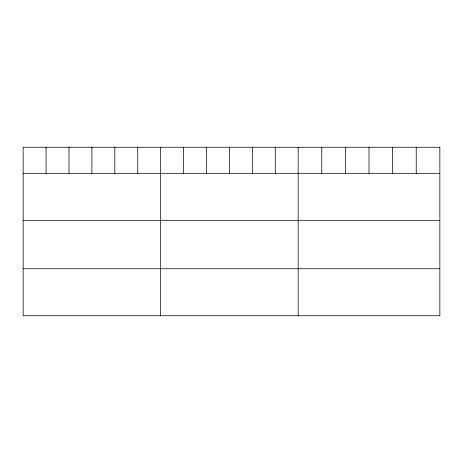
<?xml version="1.0" encoding="UTF-8"?>
<svg xmlns="http://www.w3.org/2000/svg" width="463" height="463" viewBox="0 0 463 463"><rect width="100%" height="100%" fill="white"/><g stroke="black" fill="none" stroke-linecap="round" stroke-linejoin="round"><path stroke-width="0.69" d="M23.15 173.324L439.85 173.324M23.15 220.324L439.85 220.324M23.15 268.743L439.85 268.743M416.237 147.257L416.237 173.324M392.624 147.257L392.624 173.324M369.011 147.257L369.011 173.324M345.398 147.257L345.398 173.324M321.785 147.257L321.785 173.324M298.172 147.257L298.172 315.743M275.254 147.257L275.254 173.324M252.335 147.257L252.335 173.324M229.416 147.257L229.416 173.324M206.498 147.257L206.498 173.324M183.579 147.257L183.579 173.324M160.661 147.257L160.661 315.743M137.743 147.257L137.743 173.324M114.824 147.257L114.824 173.324M91.906 147.257L91.906 173.324M68.987 147.257L68.987 173.324M46.068 147.257L46.068 173.324M439.85 147.257L23.15 147.257L23.15 315.743L439.85 315.743L439.85 147.257"/></g></svg>
